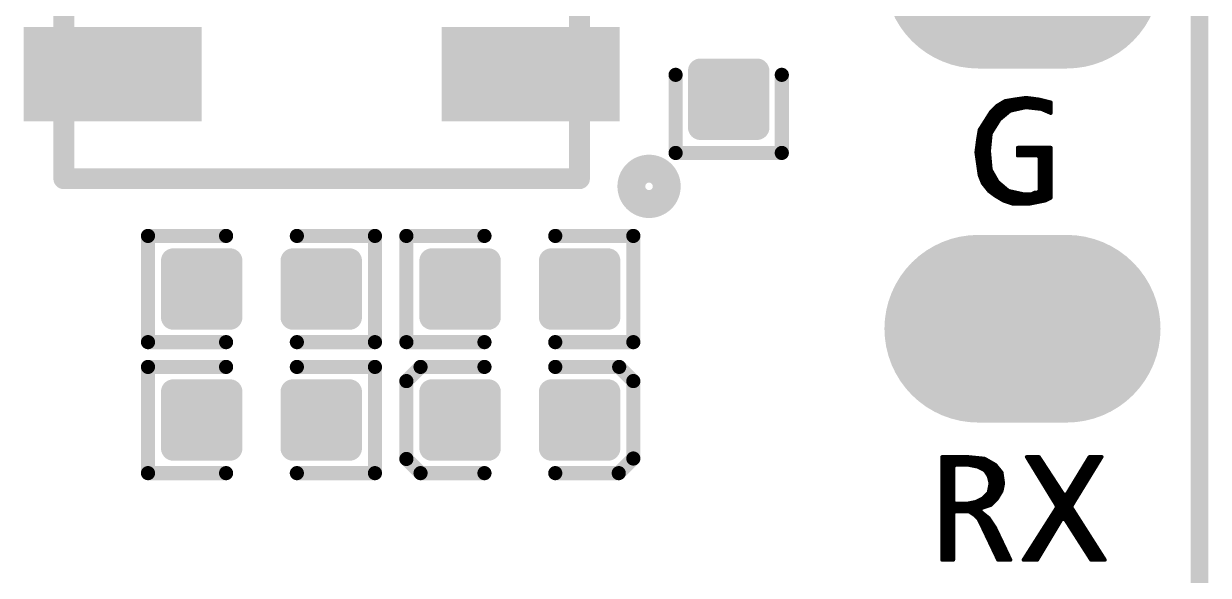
# Model space of a CAD drawing. Extents: x 138.1 to 180, y 20.3 to 82.2.
# Drawn here: x 162.68 to 171.18, y 42.58 to 46.54 of the extents above; entities that cross this region are included whole.
import ezdxf

# ---------------------------------------------------------------- set-up
doc = ezdxf.new("R2010")
doc.units = 0
doc.header["$MEASUREMENT"] = 0
doc.layers.get('0').update_dxf_attribs({"linetype": 'CONTINUOUS'})
doc.layers.add('SILKTOP_PHO', color=251, linetype='CONTINUOUS')

# ---------------------------------------------------------------- blocks, each defined once
blk = doc.blocks.new('ROUND_1')
at = {"const_width": 0.0127}
blk.add_lwpolyline([(-0.00635, 0, 1), (0.00635, 0, 1)], format="xyb", close=True, dxfattribs=at)
blk = doc.blocks.new('ROUND_33')
at = {"const_width": 0.0508}
blk.add_lwpolyline([(-0.0254, 0, 1), (0.0254, 0, 1)], format="xyb", close=True, dxfattribs=at)
blk = doc.blocks.new('ROUND_253')
at = {"const_width": 0.075056}
blk.add_lwpolyline([(-0.037528, 0, 1), (0.037528, 0, 1)], format="xyb", close=True, dxfattribs=at)
blk = doc.blocks.new('OBLONG_242')
at = {"const_width": 1.3462}
blk.add_lwpolyline([(0.3175, 0), (-0.3175, 0)], dxfattribs=at)
at = {"const_width": 0.6731}
for points in [[(-0.65405, 0, 1), (0.01905, 0, 1)], [(-0.01905, 0, 1), (0.65405, 0, 1)]]:
    blk.add_lwpolyline(points, format="xyb", close=True, dxfattribs=at)
blk = doc.blocks.new('RECTANGLE_254')
blk.add_solid([(0.638048, 0.338074), (0.638048, -0.338074), (-0.638048, 0.338074), (-0.638048, -0.338074)])
blk = doc.blocks.new('ROUND_158')
at = {"const_width": 0.0889}
blk.add_lwpolyline([(-0.04445, 0, 1), (0.04445, 0, 1)], format="xyb", close=True, dxfattribs=at)

msp = doc.modelspace()

# ---------------------------------------------------------------- linework, layer by layer
for points, const_width in [([(171.1163, 26.2833), (171.1163, 63.1961)], 0.127), ([(167.5349, 45.7966), (167.5349, 46.203)], 0.1778), ([(167.5349, 46.203), (167.9413, 46.203)], 0.1778), ([(167.5857, 45.7966), (167.5857, 46.203)], 0.1778), ([(167.7635, 45.7966), (167.7635, 46.203)], 0.1778), ([(167.9413, 46.203), (167.9413, 45.7966)], 0.1778), ([(167.9413, 45.7966), (167.9413, 46.203)], 0.1778), ([(167.5349, 46.0859), (167.9413, 46.0859)], 0.1778), ([(167.5349, 45.9081), (167.9413, 45.9081)], 0.1778), ([(167.9413, 45.7966), (167.5349, 45.7966)], 0.1778), ([(163.7531, 44.4349), (163.7531, 44.8413)], 0.1778), ([(163.7531, 44.8413), (164.1595, 44.8413)], 0.1778), ([(163.7531, 44.8413), (164.1595, 44.8413)], 0.1778), ([(163.8519, 44.4349), (163.8519, 44.8413)], 0.1778), ([(164.0297, 44.4349), (164.0297, 44.8413)], 0.1778), ([(164.1595, 44.8413), (164.1595, 44.4349)], 0.1778), ([(164.6111, 44.4349), (164.6111, 44.8413)], 0.1778), ([(164.6111, 44.8413), (165.0175, 44.8413)], 0.1778), ([(164.6111, 44.8413), (165.0175, 44.8413)], 0.1778), ([(164.7409, 44.4349), (164.7409, 44.8413)], 0.1778), ([(164.9187, 44.4349), (164.9187, 44.8413)], 0.1778), ([(165.0175, 44.8413), (165.0175, 44.4349)], 0.1778), ([(165.6073, 44.4349), (165.6073, 44.8413)], 0.1778), ([(165.6073, 44.8413), (166.0137, 44.8413)], 0.1778), ([(165.6073, 44.8413), (166.0137, 44.8413)], 0.1778), ([(165.6299, 44.4349), (165.6299, 44.8413)], 0.1778), ([(165.8077, 44.4349), (165.8077, 44.8413)], 0.1778), ([(165.9855, 44.4349), (165.9855, 44.8413)], 0.1778), ([(166.0137, 44.8413), (166.0137, 44.4349)], 0.1778), ([(166.4653, 44.4349), (166.4653, 44.8413)], 0.1778), ([(166.4653, 44.8413), (166.8717, 44.8413)], 0.1778), ([(166.4653, 44.8413), (166.8717, 44.8413)], 0.1778), ([(166.5189, 44.4349), (166.5189, 44.8413)], 0.1778), ([(166.6967, 44.4349), (166.6967, 44.8413)], 0.1778), ([(166.8717, 44.8413), (166.8717, 44.4349)], 0.1778), ([(163.7531, 44.6635), (164.1595, 44.6635)], 0.1778), ([(164.6111, 44.6635), (165.0175, 44.6635)], 0.1778), ([(165.6073, 44.6635), (166.0137, 44.6635)], 0.1778), ([(166.4653, 44.6635), (166.8717, 44.6635)], 0.1778), ([(163.7531, 44.4857), (164.1595, 44.4857)], 0.1778), ([(164.6111, 44.4857), (165.0175, 44.4857)], 0.1778), ([(165.6073, 44.4857), (166.0137, 44.4857)], 0.1778), ([(166.4653, 44.4857), (166.8717, 44.4857)], 0.1778), ([(164.1595, 44.4349), (163.7531, 44.4349)], 0.1778), ([(165.0175, 44.4349), (164.6111, 44.4349)], 0.1778), ([(166.0137, 44.4349), (165.6073, 44.4349)], 0.1778), ([(166.8717, 44.4349), (166.4653, 44.4349)], 0.1778), ([(163.7531, 43.4951), (163.7531, 43.9015)], 0.1778), ([(163.7531, 43.9015), (164.1595, 43.9015)], 0.1778), ([(163.8519, 43.4951), (163.8519, 43.9015)], 0.1778), ([(164.0297, 43.4951), (164.0297, 43.9015)], 0.1778), ([(164.1595, 43.9015), (164.1595, 43.4951)], 0.1778), ([(164.6111, 43.4951), (164.6111, 43.9015)], 0.1778), ([(164.6111, 43.9015), (165.0175, 43.9015)], 0.1778), ([(164.7409, 43.4951), (164.7409, 43.9015)], 0.1778), ([(164.9187, 43.4951), (164.9187, 43.9015)], 0.1778), ([(165.0175, 43.9015), (165.0175, 43.4951)], 0.1778), ([(165.6073, 43.4951), (165.6073, 43.9015)], 0.1778), ([(165.6073, 43.9015), (166.0137, 43.9015)], 0.1778), ([(165.6299, 43.4951), (165.6299, 43.9015)], 0.1778), ([(165.8077, 43.4951), (165.8077, 43.9015)], 0.1778), ([(165.9855, 43.4951), (165.9855, 43.9015)], 0.1778), ([(166.0137, 43.9015), (166.0137, 43.4951)], 0.1778), ([(166.4653, 43.4951), (166.4653, 43.9015)], 0.1778), ([(166.4653, 43.9015), (166.8717, 43.9015)], 0.1778), ([(166.5189, 43.4951), (166.5189, 43.9015)], 0.1778), ([(166.6967, 43.4951), (166.6967, 43.9015)], 0.1778), ([(166.8717, 43.9015), (166.8717, 43.4951)], 0.1778), ([(163.7531, 43.7745), (164.1595, 43.7745)], 0.1778), ([(164.6111, 43.7745), (165.0175, 43.7745)], 0.1778), ([(165.6073, 43.7745), (166.0137, 43.7745)], 0.1778), ([(166.4653, 43.7745), (166.8717, 43.7745)], 0.1778), ([(163.7531, 43.5967), (164.1595, 43.5967)], 0.1778), ([(164.6111, 43.5967), (165.0175, 43.5967)], 0.1778), ([(165.6073, 43.5967), (166.0137, 43.5967)], 0.1778), ([(166.4653, 43.5967), (166.8717, 43.5967)], 0.1778), ([(164.1595, 43.4951), (163.7531, 43.4951)], 0.1778), ([(165.0175, 43.4951), (164.6111, 43.4951)], 0.1778), ([(166.0137, 43.4951), (165.6073, 43.4951)], 0.1778), ([(166.8717, 43.4951), (166.4653, 43.4951)], 0.1778)]:
    msp.add_lwpolyline(points, dxfattribs=dict(const_width=const_width))
at = {"layer": 'SILKTOP_PHO'}
for points, const_width in [([(171.1163, 26.2833), (171.1163, 63.1961)], 0.127), ([(162.9672, 45.4298), (162.9672, 49.1296)], 0.1501), ([(166.667, 49.1296), (166.667, 45.4298)], 0.1501), ([(167.3571, 45.6145), (167.3571, 46.1748)], 0.1016), ([(168.1191, 46.1748), (168.1191, 45.6145)], 0.1016), ([(169.7206, 45.9878), (169.6642, 45.9541)], 0.0254), ([(169.7193, 45.884), (169.7193, 45.9871)], 0.0254), ([(169.7897, 45.9993), (169.7206, 45.9878)], 0.0254), ([(169.7447, 45.905), (169.7447, 45.9919)], 0.0254), ([(169.7701, 45.9188), (169.7701, 45.996)], 0.0254), ([(169.8714, 46.011), (169.7897, 45.9993)], 0.0254), ([(169.7955, 45.9243), (169.7955, 46)], 0.0254), ([(169.8209, 45.9302), (169.8209, 46.0038)], 0.0254), ([(169.8463, 45.9358), (169.8463, 46.0074)], 0.0254), ([(169.9644, 45.9993), (169.8714, 46.011)], 0.0254), ([(169.8717, 45.9408), (169.8717, 46.011)], 0.0254), ([(169.8971, 45.9381), (169.8971, 46.0077)], 0.0254), ([(169.9225, 45.9353), (169.9225, 46.0046)], 0.0254), ([(169.9479, 45.9325), (169.9479, 46.0013)], 0.0254), ([(170.0495, 45.9779), (169.9644, 45.9993)], 0.0254), ([(169.9733, 45.9297), (169.9733, 45.9972)], 0.0254), ([(169.9987, 45.9215), (169.9987, 45.9909)], 0.0254), ([(170.0241, 45.9106), (170.0241, 45.9845)], 0.0254), ([(170.0495, 45.8997), (170.0495, 45.9782)], 0.0254), ([(170.0495, 45.8997), (170.0495, 45.9779)], 0.0254), ([(169.6185, 45.9083), (169.5372, 45.7803)], 0.0254), ([(169.6177, 45.7293), (169.6177, 45.9071)], 0.0254), ([(169.6642, 45.9541), (169.6185, 45.9083)], 0.0254), ([(169.6431, 45.7902), (169.6431, 45.933)], 0.0254), ([(169.6685, 45.8309), (169.6685, 45.9566)], 0.0254), ([(169.684, 45.8545), (169.7556, 45.9142)], 0.0254), ([(169.6939, 45.8626), (169.6939, 45.9718)], 0.0254), ([(169.7556, 45.9142), (169.761, 45.9167)], 0.0254), ([(169.761, 45.9167), (169.8684, 45.9406)], 0.0254), ([(169.8684, 45.9406), (169.8727, 45.9408)], 0.0254), ([(169.8727, 45.9408), (169.9802, 45.9289)], 0.0254), ([(169.9802, 45.9289), (169.9837, 45.9279)], 0.0254), ([(169.9837, 45.9279), (170.0495, 45.8997)], 0.0254), ([(169.5669, 45.3887), (169.5669, 45.8271)], 0.0254), ([(169.5923, 45.3569), (169.5923, 45.8672)], 0.0254), ([(169.6218, 45.7559), (169.6815, 45.8514)], 0.0254), ([(169.6815, 45.8514), (169.684, 45.8545)], 0.0254), ([(169.5372, 45.7803), (169.5258, 45.7115)], 0.0254), ([(169.5415, 45.4435), (169.5415, 45.7872)], 0.0254), ([(169.6078, 45.631), (169.6197, 45.7503)], 0.0254), ([(169.6197, 45.7503), (169.6218, 45.7559)], 0.0254), ([(168.1191, 45.6145), (167.3571, 45.6145)], 0.1016), ([(169.5258, 45.7115), (169.5138, 45.618)], 0.0254), ([(170.0495, 45.6528), (169.8123, 45.6528)], 0.0254), ([(169.8123, 45.6528), (169.8123, 45.5946)], 0.0254), ([(169.8209, 45.5946), (169.8209, 45.6528)], 0.0254), ([(169.8463, 45.5946), (169.8463, 45.6528)], 0.0254), ([(169.8717, 45.5946), (169.8717, 45.6528)], 0.0254), ([(169.8971, 45.5946), (169.8971, 45.6528)], 0.0254), ([(169.9225, 45.5946), (169.9225, 45.6528)], 0.0254), ([(169.9479, 45.5946), (169.9479, 45.6528)], 0.0254), ([(169.9733, 45.2644), (169.9733, 45.6528)], 0.0254), ([(169.9987, 45.2695), (169.9987, 45.6528)], 0.0254), ([(170.0241, 45.2787), (170.0241, 45.6528)], 0.0254), ([(170.0495, 45.2914), (170.0495, 45.6528)], 0.0254), ([(170.0495, 45.2914), (170.0495, 45.6528)], 0.0254), ([(169.5138, 45.618), (169.5374, 45.4539)], 0.0254), ([(169.5161, 45.6028), (169.5161, 45.6353)], 0.0254), ([(169.6078, 45.6297), (169.6078, 45.631)], 0.0254), ([(169.6078, 45.6287), (169.6078, 45.6297)], 0.0254), ([(169.6197, 45.4974), (169.6078, 45.6287)], 0.0254), ([(169.8123, 45.5946), (169.9548, 45.5946)], 0.0254), ([(169.9548, 45.5946), (169.9675, 45.5819)], 0.0254), ([(169.9675, 45.5819), (169.9675, 45.3432)], 0.0254), ([(166.667, 45.4298), (162.9672, 45.4298)], 0.1501), ([(169.6177, 45.3312), (169.6177, 45.5205)], 0.0254), ([(169.6215, 45.492), (169.6197, 45.4974)], 0.0254), ([(169.6693, 45.4085), (169.6215, 45.492)], 0.0254), ([(169.5374, 45.4539), (169.56, 45.3975)], 0.0254), ([(169.56, 45.3975), (169.6055, 45.3404)], 0.0254), ([(169.6431, 45.3122), (169.6431, 45.4542)], 0.0254), ([(169.6685, 45.2957), (169.6685, 45.4097)], 0.0254), ([(169.6721, 45.4052), (169.6693, 45.4085)], 0.0254), ([(169.7437, 45.3455), (169.6721, 45.4052)], 0.0254), ([(169.6939, 45.2804), (169.6939, 45.3869)], 0.0254), ([(169.6055, 45.3404), (169.6515, 45.3061)], 0.0254), ([(169.6515, 45.3061), (169.7094, 45.2713)], 0.0254), ([(169.7193, 45.268), (169.7193, 45.3658)], 0.0254), ([(169.749, 45.3427), (169.7437, 45.3455)], 0.0254), ([(169.7447, 45.2594), (169.7447, 45.3447)], 0.0254), ([(169.8565, 45.3188), (169.749, 45.3427)], 0.0254), ([(169.7701, 45.251), (169.7701, 45.3381)], 0.0254), ([(169.7955, 45.2484), (169.7955, 45.3325)], 0.0254), ([(169.8209, 45.2484), (169.8209, 45.3267)], 0.0254), ([(169.8463, 45.2484), (169.8463, 45.3211)], 0.0254), ([(169.8593, 45.3185), (169.8565, 45.3188)], 0.0254), ([(169.907, 45.3185), (169.8593, 45.3185)], 0.0254), ([(169.8717, 45.2484), (169.8717, 45.3185)], 0.0254), ([(169.8971, 45.2492), (169.8971, 45.3185)], 0.0254), ([(169.9129, 45.3198), (169.907, 45.3185)], 0.0254), ([(169.9339, 45.3305), (169.9129, 45.3198)], 0.0254), ([(169.9225, 45.2543), (169.9225, 45.3249)], 0.0254), ([(169.9548, 45.3305), (169.9339, 45.3305)], 0.0254), ([(169.9479, 45.2594), (169.9479, 45.3305)], 0.0254), ([(169.9675, 45.3432), (169.9548, 45.3305)], 0.0254), ([(169.7094, 45.2713), (169.7777, 45.2484)], 0.0254), ([(169.7777, 45.2484), (169.8938, 45.2484)], 0.0254), ([(169.8938, 45.2484), (170.0104, 45.2718)], 0.0254), ([(170.0104, 45.2718), (170.0495, 45.2914)], 0.0254), ([(164.1313, 45.0191), (163.571, 45.0191)], 0.1016), ([(163.571, 45.0191), (163.571, 44.2571)], 0.1016), ([(164.6393, 45.0191), (165.1996, 45.0191)], 0.1016), ([(165.1996, 45.0191), (165.1996, 44.2571)], 0.1016), ([(165.4252, 44.2571), (165.4252, 45.0191)], 0.1016), ([(165.4252, 45.0191), (165.9855, 45.0191)], 0.1016), ([(167.0538, 45.0191), (166.4935, 45.0191)], 0.1016), ([(167.0538, 44.2571), (167.0538, 45.0191)], 0.1016), ([(163.571, 44.2571), (164.1313, 44.2571)], 0.1016), ([(165.1996, 44.2571), (164.6393, 44.2571)], 0.1016), ([(165.9855, 44.2571), (165.4252, 44.2571)], 0.1016), ([(166.4935, 44.2571), (167.0538, 44.2571)], 0.1016), ([(163.571, 43.3173), (163.571, 44.0793)], 0.1016), ([(163.571, 44.0793), (164.1313, 44.0793)], 0.1016), ([(165.1996, 44.0793), (164.6393, 44.0793)], 0.1016), ([(165.1996, 43.3173), (165.1996, 44.0793)], 0.1016), ([(165.5268, 44.0793), (165.4252, 43.9777)], 0.1016), ([(165.9855, 44.0793), (165.5268, 44.0793)], 0.1016), ([(166.4935, 44.0793), (166.9522, 44.0793)], 0.1016), ([(166.9522, 44.0793), (167.0538, 43.9779)], 0.1016), ([(165.4252, 43.9777), (165.4252, 43.4189)], 0.1016), ([(167.0538, 43.9779), (167.0538, 43.4222)], 0.1016), ([(165.4252, 43.4189), (165.5268, 43.3173)], 0.1016), ([(167.0538, 43.4222), (166.9489, 43.3173)], 0.1016), ([(169.4584, 43.4339), (169.2687, 43.4339)], 0.0254), ([(169.2687, 43.4339), (169.2687, 42.695)], 0.0254), ([(169.2875, 42.695), (169.2875, 43.4339)], 0.0254), ([(169.3129, 42.695), (169.3129, 43.4339)], 0.0254), ([(169.3383, 42.695), (169.3383, 43.4339)], 0.0254), ([(169.3637, 43.3754), (169.3637, 43.4339)], 0.0254), ([(169.3891, 43.3754), (169.3891, 43.4339)], 0.0254), ([(169.4145, 43.3754), (169.4145, 43.4339)], 0.0254), ([(169.4399, 43.3754), (169.4399, 43.4339)], 0.0254), ([(169.5745, 43.4222), (169.4584, 43.4339)], 0.0254), ([(169.4653, 43.3747), (169.4653, 43.4331)], 0.0254), ([(169.4907, 43.3696), (169.4907, 43.4306)], 0.0254), ([(169.5161, 43.3645), (169.5161, 43.428)], 0.0254), ([(169.9654, 43.4339), (169.8758, 43.4339)], 0.0254), ([(169.8758, 43.4339), (170.0907, 43.0828)], 0.0254), ([(169.8971, 43.3988), (169.8971, 43.4339)], 0.0254), ([(169.9225, 43.3574), (169.9225, 43.4339)], 0.0254), ([(169.9479, 43.316), (169.9479, 43.4339)], 0.0254), ([(170.1409, 43.1649), (169.9654, 43.4339)], 0.0254), ([(170.3259, 43.4339), (170.1623, 43.1651)], 0.0254), ([(170.2004, 43.0828), (170.4155, 43.4339)], 0.0254), ([(170.4155, 43.4339), (170.3259, 43.4339)], 0.0254), ([(170.3289, 43.2926), (170.3289, 43.4339)], 0.0254), ([(170.3543, 43.334), (170.3543, 43.4339)], 0.0254), ([(170.3797, 43.3754), (170.3797, 43.4339)], 0.0254), ([(170.4051, 43.4169), (170.4051, 43.4339)], 0.0254), ([(164.1313, 43.3173), (163.571, 43.3173)], 0.1016), ([(164.6393, 43.3173), (165.1996, 43.3173)], 0.1016), ([(165.5268, 43.3173), (165.9855, 43.3173)], 0.1016), ([(166.9489, 43.3173), (166.4935, 43.3173)], 0.1016), ([(169.3507, 43.3627), (169.3634, 43.3754)], 0.0254), ([(169.3507, 43.1121), (169.3507, 43.3627)], 0.0254), ([(169.3634, 43.3754), (169.459, 43.3754)], 0.0254), ([(169.459, 43.3754), (169.4615, 43.3754)], 0.0254), ([(169.4615, 43.3754), (169.5212, 43.3635)], 0.0254), ([(169.5212, 43.3635), (169.5245, 43.3622)], 0.0254), ([(169.5245, 43.3622), (169.5722, 43.3384)], 0.0254), ([(169.5415, 43.3539), (169.5415, 43.4255)], 0.0254), ([(169.5669, 43.3412), (169.5669, 43.4229)], 0.0254), ([(169.6535, 43.377), (169.5745, 43.4222)], 0.0254), ([(169.5923, 43.3112), (169.5923, 43.412)], 0.0254), ([(169.6177, 43.0869), (169.6177, 43.3975)], 0.0254), ([(169.6431, 43.1113), (169.6431, 43.3828)], 0.0254), ([(169.6977, 43.3219), (169.6535, 43.377)], 0.0254), ([(169.6685, 43.1397), (169.6685, 43.3582)], 0.0254), ([(169.9733, 43.2746), (169.9733, 43.4219)], 0.0254), ([(169.9987, 43.2332), (169.9987, 43.3828)], 0.0254), ([(170.0241, 43.1916), (170.0241, 43.344)], 0.0254), ([(170.2781, 43.2096), (170.2781, 43.3554)], 0.0254), ([(170.3035, 43.2512), (170.3035, 43.397)], 0.0254), ([(169.5722, 43.3384), (169.5771, 43.334)], 0.0254), ([(169.5771, 43.334), (169.6009, 43.2982)], 0.0254), ([(169.6009, 43.2982), (169.6027, 43.2944)], 0.0254), ([(169.6027, 43.2944), (169.6147, 43.2467)], 0.0254), ([(169.6939, 43.1822), (169.6939, 43.3264)], 0.0254), ([(169.7089, 43.2439), (169.6977, 43.3219)], 0.0254), ([(170.0495, 43.1502), (170.0495, 43.3051)], 0.0254), ([(170.0749, 43.1087), (170.0749, 43.266)], 0.0254), ([(170.2273, 43.1268), (170.2273, 43.2718)], 0.0254), ([(170.2527, 43.1682), (170.2527, 43.3137)], 0.0254), ([(169.5994, 43.1748), (169.5636, 43.139)], 0.0254), ([(169.6027, 43.1814), (169.5994, 43.1748)], 0.0254), ([(169.6147, 43.2411), (169.6027, 43.1814)], 0.0254), ([(169.6147, 43.2467), (169.6147, 43.2411)], 0.0254), ([(169.6639, 43.1319), (169.6977, 43.1885)], 0.0254), ([(169.6977, 43.1885), (169.7089, 43.2439)], 0.0254), ([(170.1003, 42.9401), (170.1003, 43.2271)], 0.0254), ([(170.1257, 42.9823), (170.1257, 43.1883)], 0.0254), ([(170.1765, 42.9467), (170.1765, 43.1885)], 0.0254), ([(170.2019, 43.0854), (170.2019, 43.2302)], 0.0254), ([(169.3634, 43.0994), (169.3507, 43.1121)], 0.0254), ([(169.447, 43.0994), (169.3634, 43.0994)], 0.0254), ([(169.3637, 43.0412), (169.3637, 43.0994)], 0.0254), ([(169.3891, 43.0412), (169.3891, 43.0994)], 0.0254), ([(169.4145, 43.0412), (169.4145, 43.0994)], 0.0254), ([(169.4399, 43.0412), (169.4399, 43.0994)], 0.0254), ([(169.4496, 43.0996), (169.447, 43.0994)], 0.0254), ([(169.5092, 43.1115), (169.4496, 43.0996)], 0.0254), ([(169.4653, 43.0397), (169.4653, 43.1029)], 0.0254), ([(169.4907, 43.0226), (169.4907, 43.108)], 0.0254), ([(169.5125, 43.1128), (169.5092, 43.1115)], 0.0254), ([(169.5603, 43.1367), (169.5125, 43.1128)], 0.0254), ([(169.5161, 43.0013), (169.5161, 43.1146)], 0.0254), ([(169.5415, 42.9637), (169.5415, 43.1273)], 0.0254), ([(169.5504, 43.0646), (169.6192, 43.0874)], 0.0254), ([(169.5636, 43.139), (169.5603, 43.1367)], 0.0254), ([(169.5669, 43.0699), (169.5669, 43.1423)], 0.0254), ([(169.5923, 43.0785), (169.5923, 43.1677)], 0.0254), ([(169.6192, 43.0874), (169.6639, 43.1319)], 0.0254), ([(170.1623, 43.1651), (170.1409, 43.1649)], 0.0254), ([(170.1511, 42.9863), (170.1511, 43.159)], 0.0254), ([(169.3507, 43.0285), (169.3634, 43.0412)], 0.0254), ([(169.3507, 42.695), (169.3507, 43.0285)], 0.0254), ([(169.3634, 43.0412), (169.459, 43.0412)], 0.0254), ([(169.459, 43.0412), (169.4661, 43.0392)], 0.0254), ([(169.4661, 43.0392), (169.5019, 43.0153)], 0.0254), ([(169.5019, 43.0153), (169.5039, 43.0138)], 0.0254), ([(169.5039, 43.0138), (169.5278, 42.9899)], 0.0254), ([(169.5466, 43.0425), (169.5504, 43.0646)], 0.0254), ([(169.6047, 42.996), (169.5466, 43.0425)], 0.0254), ([(169.5669, 42.9114), (169.5669, 43.0262)], 0.0254), ([(169.5923, 42.8581), (169.5923, 43.0059)], 0.0254), ([(170.0907, 43.0694), (169.8524, 42.695)], 0.0254), ([(170.0495, 42.8553), (170.0495, 43.0049)], 0.0254), ([(170.0749, 42.8977), (170.0749, 43.0447)], 0.0254), ([(170.0907, 43.0828), (170.0907, 43.0694)], 0.0254), ([(170.2006, 43.0694), (170.2004, 43.0828)], 0.0254), ([(170.4389, 42.695), (170.2006, 43.0694)], 0.0254), ([(170.2019, 42.9071), (170.2019, 43.0673)], 0.0254), ([(170.2273, 42.8672), (170.2273, 43.0275)], 0.0254), ([(169.5278, 42.9899), (169.5301, 42.9866)], 0.0254), ([(169.5301, 42.9866), (169.5539, 42.9388)], 0.0254), ([(169.5539, 42.9388), (169.67, 42.695)], 0.0254), ([(169.651, 42.9266), (169.6047, 42.996)], 0.0254), ([(169.6177, 42.8047), (169.6177, 42.9767)], 0.0254), ([(169.6431, 42.7514), (169.6431, 42.9386)], 0.0254), ([(169.7612, 42.695), (169.651, 42.9266)], 0.0254), ([(169.9532, 42.695), (170.1288, 42.9873)], 0.0254), ([(169.9987, 42.7707), (169.9987, 42.9251)], 0.0254), ([(170.0241, 42.8131), (170.0241, 42.965)], 0.0254), ([(170.1288, 42.9873), (170.1503, 42.9876)], 0.0254), ([(170.1503, 42.9876), (170.3375, 42.695)], 0.0254), ([(170.2527, 42.8276), (170.2527, 42.9876)], 0.0254), ([(170.2781, 42.7879), (170.2781, 42.9475)], 0.0254), ([(169.6685, 42.698), (169.6685, 42.8898)], 0.0254), ([(169.6939, 42.695), (169.6939, 42.8365)], 0.0254), ([(169.9479, 42.695), (169.9479, 42.8454)], 0.0254), ([(169.9733, 42.7283), (169.9733, 42.8852)], 0.0254), ([(170.3035, 42.7483), (170.3035, 42.9076)], 0.0254), ([(170.3289, 42.7084), (170.3289, 42.8677)], 0.0254), ([(169.7193, 42.695), (169.7193, 42.7831)], 0.0254), ([(169.8971, 42.695), (169.8971, 42.7653)], 0.0254), ([(169.9225, 42.695), (169.9225, 42.8052)], 0.0254), ([(170.3543, 42.695), (170.3543, 42.8278)], 0.0254), ([(170.3797, 42.695), (170.3797, 42.7879)], 0.0254), ([(170.4051, 42.695), (170.4051, 42.7481)], 0.0254), ([(169.2687, 42.695), (169.3507, 42.695)], 0.0254), ([(169.67, 42.695), (169.7612, 42.695)], 0.0254), ([(169.7447, 42.695), (169.7447, 42.7298)], 0.0254), ([(169.8524, 42.695), (169.9532, 42.695)], 0.0254), ([(169.8717, 42.695), (169.8717, 42.7255)], 0.0254), ([(170.3375, 42.695), (170.4389, 42.695)], 0.0254), ([(170.4305, 42.695), (170.4305, 42.7082)], 0.0254)]:
    msp.add_lwpolyline(points, dxfattribs=dict(at, const_width=const_width))
at = {"layer": 'SILKTOP_PHO', "const_width": 0.254}
msp.add_lwpolyline([(167.0665, 45.3747, 1), (167.2667, 45.3747, 1)], format="xyb", close=True, dxfattribs=at)

# ---------------------------------------------------------------- block references
for name, p in [('OBLONG_242', (169.8463, 46.8933)), ('RECTANGLE_254', (163.317, 46.1796)), ('RECTANGLE_254', (166.3172, 46.1796)), ('ROUND_158', (167.5349, 46.203)), ('ROUND_158', (167.5857, 46.203)), ('ROUND_158', (167.7635, 46.203)), ('ROUND_158', (167.9413, 46.203)), ('ROUND_158', (167.9413, 46.203)), ('ROUND_158', (167.5349, 46.0859)), ('ROUND_158', (167.9413, 46.0859)), ('ROUND_158', (167.5349, 45.9081)), ('ROUND_158', (167.9413, 45.9081)), ('ROUND_158', (167.5349, 45.7966)), ('ROUND_158', (167.5349, 45.7966)), ('ROUND_158', (167.5857, 45.7966)), ('ROUND_158', (167.7635, 45.7966)), ('ROUND_158', (167.9413, 45.7966)), ('ROUND_158', (167.9413, 45.7966)), ('OBLONG_242', (169.8463, 44.3533)), ('ROUND_158', (163.7531, 44.8413)), ('ROUND_158', (163.7531, 44.8413)), ('ROUND_158', (163.8519, 44.8413)), ('ROUND_158', (164.0297, 44.8413)), ('ROUND_158', (164.1595, 44.8413)), ('ROUND_158', (164.1595, 44.8413)), ('ROUND_158', (164.6111, 44.8413)), ('ROUND_158', (164.6111, 44.8413)), ('ROUND_158', (164.7409, 44.8413)), ('ROUND_158', (164.9187, 44.8413)), ('ROUND_158', (165.0175, 44.8413)), ('ROUND_158', (165.0175, 44.8413)), ('ROUND_158', (165.6073, 44.8413)), ('ROUND_158', (165.6073, 44.8413)), ('ROUND_158', (165.6299, 44.8413)), ('ROUND_158', (165.8077, 44.8413)), ('ROUND_158', (165.9855, 44.8413)), ('ROUND_158', (166.0137, 44.8413)), ('ROUND_158', (166.0137, 44.8413)), ('ROUND_158', (166.4653, 44.8413)), ('ROUND_158', (166.4653, 44.8413)), ('ROUND_158', (166.5189, 44.8413)), ('ROUND_158', (166.6967, 44.8413)), ('ROUND_158', (166.8717, 44.8413)), ('ROUND_158', (166.8717, 44.8413)), ('ROUND_158', (163.7531, 44.6635)), ('ROUND_158', (164.1595, 44.6635)), ('ROUND_158', (164.6111, 44.6635)), ('ROUND_158', (165.0175, 44.6635)), ('ROUND_158', (165.6073, 44.6635)), ('ROUND_158', (166.0137, 44.6635)), ('ROUND_158', (166.4653, 44.6635)), ('ROUND_158', (166.8717, 44.6635)), ('ROUND_158', (163.7531, 44.4857)), ('ROUND_158', (164.1595, 44.4857)), ('ROUND_158', (164.6111, 44.4857)), ('ROUND_158', (165.0175, 44.4857)), ('ROUND_158', (165.6073, 44.4857)), ('ROUND_158', (166.0137, 44.4857)), ('ROUND_158', (166.4653, 44.4857)), ('ROUND_158', (166.8717, 44.4857)), ('ROUND_158', (163.7531, 44.4349)), ('ROUND_158', (163.7531, 44.4349)), ('ROUND_158', (163.8519, 44.4349)), ('ROUND_158', (164.0297, 44.4349)), ('ROUND_158', (164.1595, 44.4349)), ('ROUND_158', (164.6111, 44.4349)), ('ROUND_158', (164.6111, 44.4349)), ('ROUND_158', (164.7409, 44.4349)), ('ROUND_158', (164.9187, 44.4349)), ('ROUND_158', (165.0175, 44.4349)), ('ROUND_158', (165.6073, 44.4349)), ('ROUND_158', (165.6073, 44.4349)), ('ROUND_158', (165.6299, 44.4349)), ('ROUND_158', (165.8077, 44.4349)), ('ROUND_158', (165.9855, 44.4349)), ('ROUND_158', (166.0137, 44.4349)), ('ROUND_158', (166.4653, 44.4349)), ('ROUND_158', (166.4653, 44.4349)), ('ROUND_158', (166.5189, 44.4349)), ('ROUND_158', (166.6967, 44.4349)), ('ROUND_158', (166.8717, 44.4349)), ('ROUND_158', (163.7531, 43.9015)), ('ROUND_158', (163.8519, 43.9015)), ('ROUND_158', (164.0297, 43.9015)), ('ROUND_158', (164.1595, 43.9015)), ('ROUND_158', (164.6111, 43.9015)), ('ROUND_158', (164.7409, 43.9015)), ('ROUND_158', (164.9187, 43.9015)), ('ROUND_158', (165.0175, 43.9015)), ('ROUND_158', (165.6073, 43.9015)), ('ROUND_158', (165.6299, 43.9015)), ('ROUND_158', (165.8077, 43.9015)), ('ROUND_158', (165.9855, 43.9015)), ('ROUND_158', (166.0137, 43.9015)), ('ROUND_158', (166.4653, 43.9015)), ('ROUND_158', (166.5189, 43.9015)), ('ROUND_158', (166.6967, 43.9015)), ('ROUND_158', (166.8717, 43.9015)), ('ROUND_158', (163.7531, 43.7745)), ('ROUND_158', (164.1595, 43.7745)), ('ROUND_158', (164.6111, 43.7745)), ('ROUND_158', (165.0175, 43.7745)), ('ROUND_158', (165.6073, 43.7745)), ('ROUND_158', (166.0137, 43.7745)), ('ROUND_158', (166.4653, 43.7745)), ('ROUND_158', (166.8717, 43.7745)), ('ROUND_158', (163.7531, 43.5967)), ('ROUND_158', (164.1595, 43.5967)), ('ROUND_158', (164.6111, 43.5967)), ('ROUND_158', (165.0175, 43.5967)), ('ROUND_158', (165.6073, 43.5967)), ('ROUND_158', (166.0137, 43.5967)), ('ROUND_158', (166.4653, 43.5967)), ('ROUND_158', (166.8717, 43.5967)), ('ROUND_158', (163.7531, 43.4951)), ('ROUND_158', (163.7531, 43.4951)), ('ROUND_158', (163.8519, 43.4951)), ('ROUND_158', (164.0297, 43.4951)), ('ROUND_158', (164.1595, 43.4951)), ('ROUND_158', (164.6111, 43.4951)), ('ROUND_158', (164.6111, 43.4951)), ('ROUND_158', (164.7409, 43.4951)), ('ROUND_158', (164.9187, 43.4951)), ('ROUND_158', (165.0175, 43.4951)), ('ROUND_158', (165.6073, 43.4951)), ('ROUND_158', (165.6073, 43.4951)), ('ROUND_158', (165.6299, 43.4951)), ('ROUND_158', (165.8077, 43.4951)), ('ROUND_158', (165.9855, 43.4951)), ('ROUND_158', (166.0137, 43.4951)), ('ROUND_158', (166.4653, 43.4951)), ('ROUND_158', (166.4653, 43.4951)), ('ROUND_158', (166.5189, 43.4951)), ('ROUND_158', (166.6967, 43.4951)), ('ROUND_158', (166.8717, 43.4951))]:
    msp.add_blockref(name, p)
at = {"layer": 'SILKTOP_PHO'}
for name, p in [('ROUND_33', (167.3571, 46.1748)), ('ROUND_33', (168.1191, 46.1748)), ('ROUND_1', (169.7193, 45.9871)), ('ROUND_1', (169.7206, 45.9878)), ('ROUND_1', (169.7447, 45.9919)), ('ROUND_1', (169.7701, 45.996)), ('ROUND_1', (169.7897, 45.9993)), ('ROUND_1', (169.7955, 46)), ('ROUND_1', (169.8209, 46.0038)), ('ROUND_1', (169.8463, 46.0074)), ('ROUND_1', (169.8714, 46.011)), ('ROUND_1', (169.8717, 46.011)), ('ROUND_1', (169.8971, 46.0077)), ('ROUND_1', (169.9225, 46.0046)), ('ROUND_1', (169.9479, 46.0013)), ('ROUND_1', (169.9644, 45.9993)), ('ROUND_1', (169.9733, 45.9972)), ('ROUND_1', (169.9987, 45.9909)), ('ROUND_1', (170.0241, 45.9845)), ('ROUND_1', (170.0495, 45.9782)), ('ROUND_1', (170.0495, 45.9779)), ('ROUND_1', (170.0495, 45.9779)), ('ROUND_1', (169.6177, 45.9071)), ('ROUND_1', (169.6185, 45.9083)), ('ROUND_1', (169.6431, 45.933)), ('ROUND_1', (169.6642, 45.9541)), ('ROUND_1', (169.6685, 45.9566)), ('ROUND_1', (169.6939, 45.9718)), ('ROUND_1', (169.7447, 45.905)), ('ROUND_1', (169.7556, 45.9142)), ('ROUND_1', (169.761, 45.9167)), ('ROUND_1', (169.7701, 45.9188)), ('ROUND_1', (169.7955, 45.9243)), ('ROUND_1', (169.8209, 45.9302)), ('ROUND_1', (169.8463, 45.9358)), ('ROUND_1', (169.8684, 45.9406)), ('ROUND_1', (169.8717, 45.9408)), ('ROUND_1', (169.8727, 45.9408)), ('ROUND_1', (169.8971, 45.9381)), ('ROUND_1', (169.9225, 45.9353)), ('ROUND_1', (169.9479, 45.9325)), ('ROUND_1', (169.9733, 45.9297)), ('ROUND_1', (169.9802, 45.9289)), ('ROUND_1', (169.9837, 45.9279)), ('ROUND_1', (169.9987, 45.9215)), ('ROUND_1', (170.0241, 45.9106)), ('ROUND_1', (170.0495, 45.8997)), ('ROUND_1', (170.0495, 45.8997)), ('ROUND_1', (169.5669, 45.8271)), ('ROUND_1', (169.5923, 45.8672)), ('ROUND_1', (169.6685, 45.8309)), ('ROUND_1', (169.6815, 45.8514)), ('ROUND_1', (169.684, 45.8545)), ('ROUND_1', (169.6939, 45.8626)), ('ROUND_1', (169.7193, 45.884)), ('ROUND_1', (169.5372, 45.7803)), ('ROUND_1', (169.5415, 45.7872)), ('ROUND_1', (169.6177, 45.7293)), ('ROUND_1', (169.6197, 45.7503)), ('ROUND_1', (169.6218, 45.7559)), ('ROUND_1', (169.6431, 45.7902)), ('ROUND_33', (167.3571, 45.6145)), ('ROUND_33', (168.1191, 45.6145)), ('ROUND_1', (169.5258, 45.7115)), ('ROUND_1', (169.8123, 45.6528)), ('ROUND_1', (169.8209, 45.6528)), ('ROUND_1', (169.8463, 45.6528)), ('ROUND_1', (169.8717, 45.6528)), ('ROUND_1', (169.8971, 45.6528)), ('ROUND_1', (169.9225, 45.6528)), ('ROUND_1', (169.9479, 45.6528)), ('ROUND_1', (169.9733, 45.6528)), ('ROUND_1', (169.9987, 45.6528)), ('ROUND_1', (170.0241, 45.6528)), ('ROUND_1', (170.0495, 45.6528)), ('ROUND_1', (170.0495, 45.6528)), ('ROUND_1', (169.5138, 45.618)), ('ROUND_1', (169.5161, 45.6353)), ('ROUND_1', (169.5161, 45.6028)), ('ROUND_1', (169.6078, 45.631)), ('ROUND_1', (169.6078, 45.6297)), ('ROUND_1', (169.6078, 45.6287)), ('ROUND_1', (169.8123, 45.5946)), ('ROUND_1', (169.8209, 45.5946)), ('ROUND_1', (169.8463, 45.5946)), ('ROUND_1', (169.8717, 45.5946)), ('ROUND_1', (169.8971, 45.5946)), ('ROUND_1', (169.9225, 45.5946)), ('ROUND_1', (169.9479, 45.5946)), ('ROUND_1', (169.9548, 45.5946)), ('ROUND_1', (169.9675, 45.5819)), ('ROUND_253', (162.9672, 45.4298)), ('ROUND_253', (166.667, 45.4298)), ('ROUND_1', (169.6177, 45.5205)), ('ROUND_1', (169.6197, 45.4974)), ('ROUND_1', (169.6215, 45.492)), ('ROUND_1', (169.5374, 45.4539)), ('ROUND_1', (169.5415, 45.4435)), ('ROUND_1', (169.56, 45.3975)), ('ROUND_1', (169.5669, 45.3887)), ('ROUND_1', (169.6431, 45.4542)), ('ROUND_1', (169.6685, 45.4097)), ('ROUND_1', (169.6693, 45.4085)), ('ROUND_1', (169.6721, 45.4052)), ('ROUND_1', (169.6939, 45.3869)), ('ROUND_1', (169.5923, 45.3569)), ('ROUND_1', (169.6055, 45.3404)), ('ROUND_1', (169.6177, 45.3312)), ('ROUND_1', (169.6431, 45.3122)), ('ROUND_1', (169.6515, 45.3061)), ('ROUND_1', (169.7193, 45.3658)), ('ROUND_1', (169.7437, 45.3455)), ('ROUND_1', (169.7447, 45.3447)), ('ROUND_1', (169.749, 45.3427)), ('ROUND_1', (169.7701, 45.3381)), ('ROUND_1', (169.7955, 45.3325)), ('ROUND_1', (169.8209, 45.3267)), ('ROUND_1', (169.8463, 45.3211)), ('ROUND_1', (169.8565, 45.3188)), ('ROUND_1', (169.8593, 45.3185)), ('ROUND_1', (169.8717, 45.3185)), ('ROUND_1', (169.8971, 45.3185)), ('ROUND_1', (169.907, 45.3185)), ('ROUND_1', (169.9129, 45.3198)), ('ROUND_1', (169.9225, 45.3249)), ('ROUND_1', (169.9339, 45.3305)), ('ROUND_1', (169.9479, 45.3305)), ('ROUND_1', (169.9548, 45.3305)), ('ROUND_1', (169.9675, 45.3432)), ('ROUND_1', (169.6685, 45.2957)), ('ROUND_1', (169.6939, 45.2804)), ('ROUND_1', (169.7094, 45.2713)), ('ROUND_1', (169.7193, 45.268)), ('ROUND_1', (169.7447, 45.2594)), ('ROUND_1', (169.7701, 45.251)), ('ROUND_1', (169.7777, 45.2484)), ('ROUND_1', (169.7955, 45.2484)), ('ROUND_1', (169.8209, 45.2484)), ('ROUND_1', (169.8463, 45.2484)), ('ROUND_1', (169.8717, 45.2484)), ('ROUND_1', (169.8938, 45.2484)), ('ROUND_1', (169.8971, 45.2492)), ('ROUND_1', (169.9225, 45.2543)), ('ROUND_1', (169.9479, 45.2594)), ('ROUND_1', (169.9733, 45.2644)), ('ROUND_1', (169.9987, 45.2695)), ('ROUND_1', (170.0104, 45.2718)), ('ROUND_1', (170.0241, 45.2787)), ('ROUND_1', (170.0495, 45.2914)), ('ROUND_1', (170.0495, 45.2914)), ('ROUND_33', (163.571, 45.0191)), ('ROUND_33', (164.1313, 45.0191)), ('ROUND_33', (164.6393, 45.0191)), ('ROUND_33', (165.1996, 45.0191)), ('ROUND_33', (165.4252, 45.0191)), ('ROUND_33', (165.9855, 45.0191)), ('ROUND_33', (166.4935, 45.0191)), ('ROUND_33', (167.0538, 45.0191)), ('ROUND_33', (163.571, 44.2571)), ('ROUND_33', (164.1313, 44.2571)), ('ROUND_33', (164.6393, 44.2571)), ('ROUND_33', (165.1996, 44.2571)), ('ROUND_33', (165.4252, 44.2571)), ('ROUND_33', (165.9855, 44.2571)), ('ROUND_33', (166.4935, 44.2571)), ('ROUND_33', (167.0538, 44.2571)), ('ROUND_33', (163.571, 44.0793)), ('ROUND_33', (164.1313, 44.0793)), ('ROUND_33', (164.6393, 44.0793)), ('ROUND_33', (165.1996, 44.0793)), ('ROUND_33', (165.5268, 44.0793)), ('ROUND_33', (165.9855, 44.0793)), ('ROUND_33', (166.4935, 44.0793)), ('ROUND_33', (166.9522, 44.0793)), ('ROUND_33', (165.4252, 43.9777)), ('ROUND_33', (167.0538, 43.9779)), ('ROUND_33', (165.4252, 43.4189)), ('ROUND_33', (167.0538, 43.4222)), ('ROUND_1', (169.2687, 43.4339)), ('ROUND_1', (169.2875, 43.4339)), ('ROUND_1', (169.3129, 43.4339)), ('ROUND_1', (169.3383, 43.4339)), ('ROUND_1', (169.3637, 43.4339)), ('ROUND_1', (169.3891, 43.4339)), ('ROUND_1', (169.4145, 43.4339)), ('ROUND_1', (169.4399, 43.4339)), ('ROUND_1', (169.4584, 43.4339)), ('ROUND_1', (169.4653, 43.4331)), ('ROUND_1', (169.4907, 43.4306)), ('ROUND_1', (169.5161, 43.428)), ('ROUND_1', (169.8758, 43.4339)), ('ROUND_1', (169.8971, 43.4339)), ('ROUND_1', (169.9225, 43.4339)), ('ROUND_1', (169.9479, 43.4339)), ('ROUND_1', (169.9654, 43.4339)), ('ROUND_1', (170.3259, 43.4339)), ('ROUND_1', (170.3289, 43.4339)), ('ROUND_1', (170.3543, 43.4339)), ('ROUND_1', (170.3797, 43.4339)), ('ROUND_1', (170.4051, 43.4339)), ('ROUND_1', (170.4155, 43.4339)), ('ROUND_33', (163.571, 43.3173)), ('ROUND_33', (164.1313, 43.3173)), ('ROUND_33', (164.6393, 43.3173)), ('ROUND_33', (165.1996, 43.3173)), ('ROUND_33', (165.5268, 43.3173)), ('ROUND_33', (165.9855, 43.3173)), ('ROUND_33', (166.4935, 43.3173)), ('ROUND_33', (166.9489, 43.3173)), ('ROUND_1', (169.3507, 43.3627)), ('ROUND_1', (169.3634, 43.3754)), ('ROUND_1', (169.3637, 43.3754)), ('ROUND_1', (169.3891, 43.3754)), ('ROUND_1', (169.4145, 43.3754)), ('ROUND_1', (169.4399, 43.3754)), ('ROUND_1', (169.459, 43.3754)), ('ROUND_1', (169.4615, 43.3754)), ('ROUND_1', (169.4653, 43.3747)), ('ROUND_1', (169.4907, 43.3696)), ('ROUND_1', (169.5161, 43.3645)), ('ROUND_1', (169.5212, 43.3635)), ('ROUND_1', (169.5245, 43.3622)), ('ROUND_1', (169.5415, 43.4255)), ('ROUND_1', (169.5415, 43.3539)), ('ROUND_1', (169.5669, 43.4229)), ('ROUND_1', (169.5745, 43.4222)), ('ROUND_1', (169.5923, 43.412)), ('ROUND_1', (169.6177, 43.3975)), ('ROUND_1', (169.6431, 43.3828)), ('ROUND_1', (169.6535, 43.377)), ('ROUND_1', (169.6685, 43.3582)), ('ROUND_1', (169.8971, 43.3988)), ('ROUND_1', (169.9225, 43.3574)), ('ROUND_1', (169.9733, 43.4219)), ('ROUND_1', (169.9987, 43.3828)), ('ROUND_1', (170.0241, 43.344)), ('ROUND_1', (170.2781, 43.3554)), ('ROUND_1', (170.3035, 43.397)), ('ROUND_1', (170.3797, 43.3754)), ('ROUND_1', (170.4051, 43.4169)), ('ROUND_1', (169.5669, 43.3412)), ('ROUND_1', (169.5722, 43.3384)), ('ROUND_1', (169.5771, 43.334)), ('ROUND_1', (169.5923, 43.3112)), ('ROUND_1', (169.6009, 43.2982)), ('ROUND_1', (169.6027, 43.2944)), ('ROUND_1', (169.6939, 43.3264)), ('ROUND_1', (169.6977, 43.3219)), ('ROUND_1', (169.9479, 43.316)), ('ROUND_1', (169.9733, 43.2746)), ('ROUND_1', (170.0495, 43.3051)), ('ROUND_1', (170.0749, 43.266)), ('ROUND_1', (170.2273, 43.2718)), ('ROUND_1', (170.2527, 43.3137)), ('ROUND_1', (170.3289, 43.2926)), ('ROUND_1', (170.3543, 43.334)), ('ROUND_1', (169.5994, 43.1748)), ('ROUND_1', (169.6027, 43.1814)), ('ROUND_1', (169.6147, 43.2467)), ('ROUND_1', (169.6147, 43.2411)), ('ROUND_1', (169.6147, 43.2411)), ('ROUND_1', (169.6939, 43.1822)), ('ROUND_1', (169.6977, 43.1885)), ('ROUND_1', (169.7089, 43.2439)), ('ROUND_1', (169.9987, 43.2332)), ('ROUND_1', (170.0241, 43.1916)), ('ROUND_1', (170.1003, 43.2271)), ('ROUND_1', (170.1257, 43.1883)), ('ROUND_1', (170.1765, 43.1885)), ('ROUND_1', (170.2019, 43.2302)), ('ROUND_1', (170.2781, 43.2096)), ('ROUND_1', (170.3035, 43.2512)), ('ROUND_1', (169.3507, 43.1121)), ('ROUND_1', (169.3634, 43.0994)), ('ROUND_1', (169.3637, 43.0994)), ('ROUND_1', (169.3891, 43.0994)), ('ROUND_1', (169.4145, 43.0994)), ('ROUND_1', (169.4399, 43.0994)), ('ROUND_1', (169.447, 43.0994)), ('ROUND_1', (169.4496, 43.0996)), ('ROUND_1', (169.4653, 43.1029)), ('ROUND_1', (169.4907, 43.108)), ('ROUND_1', (169.5092, 43.1115)), ('ROUND_1', (169.5125, 43.1128)), ('ROUND_1', (169.5161, 43.1146)), ('ROUND_1', (169.5415, 43.1273)), ('ROUND_1', (169.5603, 43.1367)), ('ROUND_1', (169.5636, 43.139)), ('ROUND_1', (169.5669, 43.1423)), ('ROUND_1', (169.5923, 43.1677)), ('ROUND_1', (169.6177, 43.0869)), ('ROUND_1', (169.6192, 43.0874)), ('ROUND_1', (169.6431, 43.1113)), ('ROUND_1', (169.6639, 43.1319)), ('ROUND_1', (169.6685, 43.1397)), ('ROUND_1', (170.0495, 43.1502)), ('ROUND_1', (170.0749, 43.1087)), ('ROUND_1', (170.1409, 43.1649)), ('ROUND_1', (170.1511, 43.159)), ('ROUND_1', (170.1623, 43.1651)), ('ROUND_1', (170.2273, 43.1268)), ('ROUND_1', (170.2527, 43.1682)), ('ROUND_1', (169.3507, 43.0285)), ('ROUND_1', (169.3634, 43.0412)), ('ROUND_1', (169.3637, 43.0412)), ('ROUND_1', (169.3891, 43.0412)), ('ROUND_1', (169.4145, 43.0412)), ('ROUND_1', (169.4399, 43.0412)), ('ROUND_1', (169.459, 43.0412)), ('ROUND_1', (169.4653, 43.0397)), ('ROUND_1', (169.4661, 43.0392)), ('ROUND_1', (169.4907, 43.0226)), ('ROUND_1', (169.5019, 43.0153)), ('ROUND_1', (169.5039, 43.0138)), ('ROUND_1', (169.5466, 43.0425)), ('ROUND_1', (169.5504, 43.0646)), ('ROUND_1', (169.5669, 43.0699)), ('ROUND_1', (169.5669, 43.0262)), ('ROUND_1', (169.5923, 43.0785)), ('ROUND_1', (169.5923, 43.0059)), ('ROUND_1', (170.0495, 43.0049)), ('ROUND_1', (170.0749, 43.0447)), ('ROUND_1', (170.0907, 43.0828)), ('ROUND_1', (170.0907, 43.0694)), ('ROUND_1', (170.2004, 43.0828)), ('ROUND_1', (170.2006, 43.0694)), ('ROUND_1', (170.2019, 43.0854)), ('ROUND_1', (170.2019, 43.0673)), ('ROUND_1', (170.2273, 43.0275)), ('ROUND_1', (169.5161, 43.0013)), ('ROUND_1', (169.5278, 42.9899)), ('ROUND_1', (169.5301, 42.9866)), ('ROUND_1', (169.5415, 42.9637)), ('ROUND_1', (169.5539, 42.9388)), ('ROUND_1', (169.6047, 42.996)), ('ROUND_1', (169.6177, 42.9767)), ('ROUND_1', (169.6431, 42.9386)), ('ROUND_1', (169.651, 42.9266)), ('ROUND_1', (169.9987, 42.9251)), ('ROUND_1', (170.0241, 42.965)), ('ROUND_1', (170.1003, 42.9401)), ('ROUND_1', (170.1257, 42.9823)), ('ROUND_1', (170.1288, 42.9873)), ('ROUND_1', (170.1503, 42.9876)), ('ROUND_1', (170.1511, 42.9863)), ('ROUND_1', (170.1765, 42.9467)), ('ROUND_1', (170.2527, 42.9876)), ('ROUND_1', (170.2781, 42.9475)), ('ROUND_1', (169.5669, 42.9114)), ('ROUND_1', (169.5923, 42.8581)), ('ROUND_1', (169.6685, 42.8898)), ('ROUND_1', (169.6939, 42.8365)), ('ROUND_1', (169.9479, 42.8454)), ('ROUND_1', (169.9733, 42.8852)), ('ROUND_1', (170.0495, 42.8553)), ('ROUND_1', (170.0749, 42.8977)), ('ROUND_1', (170.2019, 42.9071)), ('ROUND_1', (170.2273, 42.8672)), ('ROUND_1', (170.3035, 42.9076)), ('ROUND_1', (170.3289, 42.8677)), ('ROUND_1', (169.6177, 42.8047)), ('ROUND_1', (169.6431, 42.7514)), ('ROUND_1', (169.7193, 42.7831)), ('ROUND_1', (169.8971, 42.7653)), ('ROUND_1', (169.9225, 42.8052)), ('ROUND_1', (169.9987, 42.7707)), ('ROUND_1', (170.0241, 42.8131)), ('ROUND_1', (170.2527, 42.8276)), ('ROUND_1', (170.2781, 42.7879)), ('ROUND_1', (170.3035, 42.7483)), ('ROUND_1', (170.3543, 42.8278)), ('ROUND_1', (170.3797, 42.7879)), ('ROUND_1', (170.4051, 42.7481)), ('ROUND_1', (169.2687, 42.695)), ('ROUND_1', (169.2875, 42.695)), ('ROUND_1', (169.3129, 42.695)), ('ROUND_1', (169.3383, 42.695)), ('ROUND_1', (169.3507, 42.695)), ('ROUND_1', (169.6685, 42.698)), ('ROUND_1', (169.67, 42.695)), ('ROUND_1', (169.6939, 42.695)), ('ROUND_1', (169.7193, 42.695)), ('ROUND_1', (169.7447, 42.7298)), ('ROUND_1', (169.7447, 42.695)), ('ROUND_1', (169.7612, 42.695)), ('ROUND_1', (169.7612, 42.695)), ('ROUND_1', (169.8524, 42.695)), ('ROUND_1', (169.8717, 42.7255)), ('ROUND_1', (169.8717, 42.695)), ('ROUND_1', (169.8971, 42.695)), ('ROUND_1', (169.9225, 42.695)), ('ROUND_1', (169.9479, 42.695)), ('ROUND_1', (169.9532, 42.695)), ('ROUND_1', (169.9733, 42.7283)), ('ROUND_1', (170.3289, 42.7084)), ('ROUND_1', (170.3375, 42.695)), ('ROUND_1', (170.3543, 42.695)), ('ROUND_1', (170.3797, 42.695)), ('ROUND_1', (170.4051, 42.695)), ('ROUND_1', (170.4305, 42.7082)), ('ROUND_1', (170.4305, 42.695)), ('ROUND_1', (170.4389, 42.695)), ('ROUND_1', (170.4389, 42.695))]:
    msp.add_blockref(name, p, dxfattribs=at)

doc.saveas('drawing.dxf')
